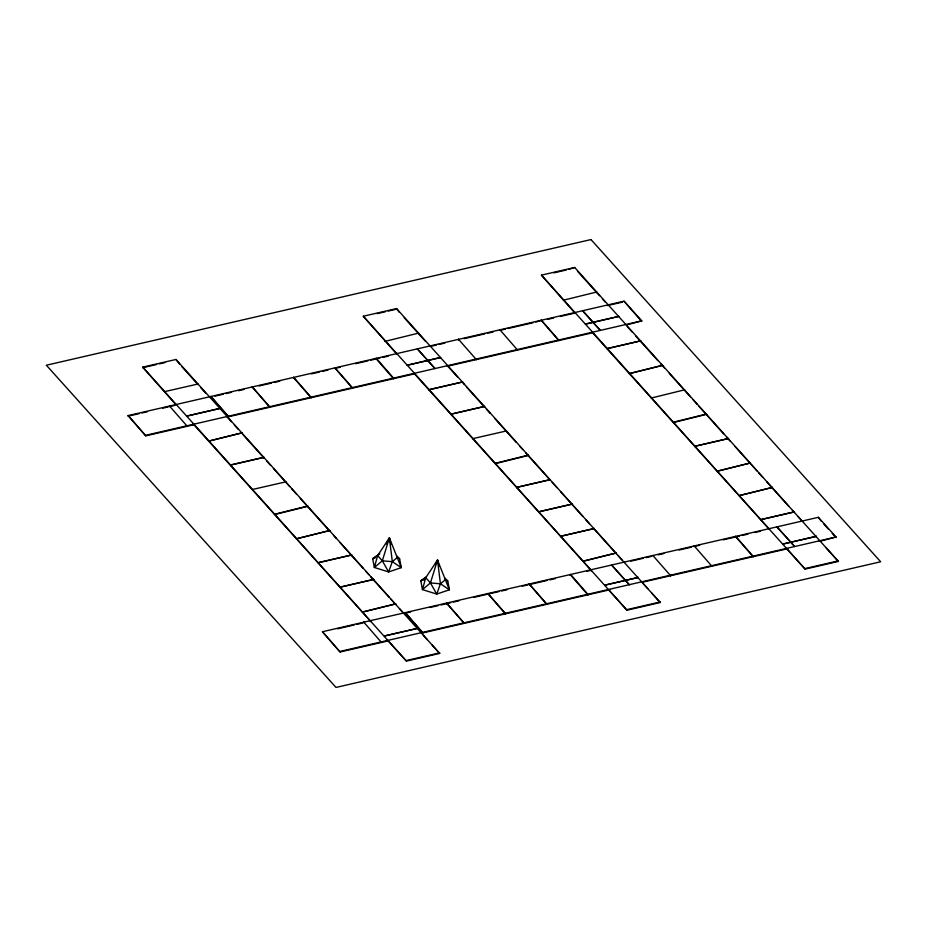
<?xml version="1.0" encoding="UTF-8"?>
<svg xmlns="http://www.w3.org/2000/svg" width="927" height="927" viewBox="0 0 927 927"><rect width="100%" height="100%" fill="white"/><g stroke="black" fill="none" stroke-linecap="round" stroke-linejoin="round"><path stroke-width="1.39" d="M194.067 424.717L145.782 435.852L128.146 415.586L624.045 301.171L641.739 320.846L626.478 324.948M175.215 403.94L142.723 367.138L175.979 359.467L439.665 653.431L406.408 661.102L387.219 639.769M145.782 435.852L128.146 415.586M164.728 392.272L164.728 391.611L198.042 383.998L197.984 384.589L181.68 366.455M169.618 406.026L169.467 406.64L174.994 405.366M175.979 359.467L179.768 364.323M187.15 426.316L187.208 425.725M187.254 426.293L169.525 406.049M210.788 397.104L210.846 396.513L228.482 416.779L414.23 373.917M210.939 397.069L210.997 396.478L228.621 416.744M208.621 441.101L241.935 432.828L241.935 433.488M208.679 441.159L241.993 432.897M230.684 465.632L230.661 464.96L263.917 457.278L263.859 457.868M252.167 387.556L252.318 386.941L269.954 407.208M252.654 490.082L252.665 489.433L285.968 481.82L285.922 482.411M269.85 407.231L252.214 386.965M274.415 514.276L307.729 506.015L307.671 506.605M274.659 514.555L307.973 506.293L307.915 506.884L300.244 498.344M293.43 378.031L293.488 377.44L311.124 397.706M293.627 377.984L293.685 377.393L311.321 397.66M296.42 538.761L329.734 530.487L329.722 531.136L308.633 507.672M296.466 538.819L329.78 530.545M334.902 368.459L334.96 367.868L352.596 388.135L334.856 367.892L334.809 368.482L340.336 367.208M318.471 563.292L318.425 562.585L351.681 554.902L351.623 555.493M819.398 541.403L836.038 536.988L818.356 517.312L322.457 631.727L340.082 651.994L388.367 640.858M608.761 589.943L626.976 610.209L660.233 602.538L396.559 308.575L363.303 316.246L396.756 354.114M340.418 587.706L340.429 587.058L373.685 579.375L373.685 580.035M340.082 651.994L322.457 631.727M351.727 555.609L351.785 555.018L318.529 562.701M375.806 359.027L375.864 358.436L393.5 378.703M376.281 358.923L376.327 358.332L393.963 378.598M385.25 341.31L418.61 333.106L418.564 333.697M385.296 341.368L385.354 340.777M363.766 622.77L363.929 622.156M396.559 308.575L399.386 312.364M381.518 641.855L381.46 642.446L363.824 622.179M395.678 604.508L395.667 603.825L362.341 612.098L395.736 603.917M405.238 613.211L405.296 612.608L422.932 632.886M429.247 390.267L429.259 389.618L462.515 381.936L464.381 384.67M406.408 661.102L142.723 367.138M451.252 414.74L451.229 414.056L484.497 406.385L484.52 407.069M458.506 339.942L458.564 339.352L476.339 359.583M458.645 339.908L458.703 339.317M462.515 382.596L462.573 381.994L429.305 389.676M446.466 603.697L446.617 603.083L464.253 623.35L446.524 603.106M476.188 359.618L476.246 359.027M473.233 439.189L473.233 438.541L506.548 430.916L506.49 431.518M494.983 463.384L528.297 455.122L528.251 455.713M495.238 463.662L528.552 455.4L528.494 455.991M517.567 350.082L499.931 329.803L499.873 330.394L505.4 329.12M517.046 487.915L517.046 487.266L550.302 479.595L550.244 480.186M505.424 613.848L487.799 593.581M505.621 613.801L487.996 593.535M786.896 548.842L805.111 569.108L838.367 561.438L574.694 267.474L541.438 275.145L574.891 313.013M541.148 320.881L541.206 320.29L558.842 340.557M529.213 584.601L529.259 584.01L546.895 604.277M539.05 512.399L538.993 511.681L572.26 504.01L572.307 504.717M559.039 340.51L541.403 320.244L535.818 322.109M563.431 299.618L563.384 300.209L596.745 292.005L596.687 292.596M574.694 267.474L569.097 269.34M546.803 604.3L529.166 584.033L529.108 584.624L547.081 580.476M560.997 536.814L560.997 536.165L594.253 528.483L594.253 529.143M570.117 575.169L570.175 574.566L587.799 594.844M570.58 575.053L570.638 574.462L588.263 594.728M582.921 561.206L616.235 552.932L616.177 553.523M583.002 561.287L616.316 553.025L616.258 553.616M607.382 349.166L607.394 348.517L640.65 340.835L640.65 341.495M624.045 301.171L641.681 321.437M629.306 373.558L662.631 365.284L662.643 365.968M629.387 373.639L662.701 365.377M626.976 610.209L363.303 316.246M651.368 397.44L651.31 398.031L684.682 389.815L684.624 390.418M673.118 422.283L706.432 414.021L706.386 414.612M673.373 422.561L706.687 414.299L706.629 414.89M670.499 575.76L670.557 575.169M670.638 575.725L652.863 555.493M695.18 446.814L695.18 446.165L728.437 438.494L728.437 439.143M694.335 545.922L694.184 546.536L699.711 545.261M717.069 471.183L750.383 462.909M717.174 471.298L750.499 463.025L750.441 463.616M711.866 566.212L694.242 545.945M735.447 537.011L735.505 536.42L753.141 556.687M735.656 536.965L735.702 536.374L753.338 556.64M761.137 520.186L761.113 519.502L794.369 511.831L794.312 512.422L792.469 510.383M772.388 488.042L772.388 487.382L739.074 495.655L772.446 487.44M794.393 512.515L794.451 511.924L761.183 519.595M805.111 569.108L541.438 275.145M818.356 517.312L821.09 521.009M390.997 544.323L389.386 537.88L382.33 560.812L374.346 567.475L372.7 558.703L377.637 555.574L382.33 560.812L392.33 561.658L401.287 567.648L389.386 537.88L377.637 555.574L374.346 567.475L388.633 571.947L401.287 567.648L399.641 558.888L396.768 555.957M439.108 566.455L437.498 560.024L425.736 577.718L422.457 589.607L430.441 582.944L437.498 560.024L449.398 589.792L436.744 594.08L422.457 589.607L420.812 580.847L426.501 576.675M386.455 543.94L389.386 537.88L392.33 561.658L388.633 571.947L382.33 560.812M435.736 563.651L437.498 560.024L440.441 583.79L436.744 594.08L430.441 582.944L425.736 577.718L420.812 580.847L424.612 579.549M377.637 555.574L379.757 553.825M392.33 561.658L397.637 557.278L399.641 558.888M440.441 583.79L445.748 579.41L447.753 581.02L449.398 589.792L440.441 583.79L430.441 582.944M379.525 553.697L372.7 558.703L375.238 557.845M142.665 367.729L156.524 364.531M159.305 363.894L164.844 362.619M377.104 313.639L385.412 311.727M388.193 311.09L395.122 309.491M553.848 272.862L566.327 269.989M128.1 416.177L139.154 413.627M141.912 412.99L147.451 411.715M162.654 408.204L168.181 406.93M214.937 396.142L223.233 394.23M225.991 393.593L231.53 392.318M238.436 390.719L243.963 389.444M259.073 385.956L271.518 383.094M274.276 382.457L279.803 381.171M311.402 373.882L319.699 371.97M322.457 371.333L327.996 370.058M355.539 363.708L367.984 360.835M370.742 360.197L379.954 358.065M382.724 357.428L388.251 356.153M431.009 346.292L436.536 345.018M439.294 344.38L444.833 343.106M464.033 338.668L484.775 333.882M487.532 333.245L493.06 331.97M508.17 328.482L533.048 322.747M548.066 319.282L553.593 318.007M560.499 316.408L574.323 313.222M607.405 305.586L622.608 302.086M186.675 416.038L219.942 408.355M407.254 365.134L440.51 357.463M585.389 324.033L618.645 316.362M186.779 416.153L220.047 408.471M407.359 365.261L440.615 357.579M585.493 324.16L618.749 316.478M145.84 435.261L641.739 320.846M447.312 366.281L593.396 332.584M607.44 348.575L640.696 340.893M230.73 465.041L263.998 457.37L263.94 457.961L242.839 434.496M451.31 414.149L484.566 406.478M517.104 487.324L550.36 479.653L550.302 480.244L525.621 452.793M695.227 446.223L728.495 438.552M539.097 511.808L572.365 504.126M340.476 587.115L373.732 579.445M561.055 536.223L594.311 528.541M337.602 628.807L354.195 624.983M356.953 624.346L362.48 623.071M410.626 611.959L405.099 613.234L405.145 612.643L422.782 632.921L609.92 589.734M429.977 607.498L438.274 605.586M441.032 604.949L450.615 602.735M453.373 602.098L458.911 600.823M474.114 597.312L486.559 594.439M489.12 593.848L498.796 591.623M501.565 590.986L507.092 589.699M522.295 586.2L527.822 584.925M549.85 579.838L555.377 578.564M586.698 571.333L590.847 570.383M630.835 561.148L643.28 558.286M646.038 557.648L651.577 556.374M658.344 554.809L663.871 553.535M679.074 550.024L691.519 547.15M723.211 539.838L739.595 536.061M742.365 535.424L747.892 534.149M754.81 532.55L760.337 531.275M604.983 585.088L638.239 577.405M816.374 536.304L783.118 543.987L816.42 536.362M605.03 585.146L638.286 577.463M340.139 651.403L836.038 536.988M641.611 582.423L787.695 548.714M406.455 660.511L439.722 652.84M627.034 609.618L660.291 601.947M805.169 568.518L838.425 560.847M444.879 578.089L447.753 581.02M823.883 524.114L828.529 529.294M832.261 533.431L835.98 537.579M577.509 271.263L599.514 295.736M602.388 298.934L605.273 302.144M627.22 326.559L632.017 331.889M635.852 336.153L657.857 360.626M660.731 363.836L664.485 368.007M669.282 373.349L683.663 389.34M684.578 390.36L690.325 396.756M693.199 399.954L697.034 404.218M698.958 406.35L723.639 433.813M726.513 437.011L730.302 441.217M735.099 446.559L749.479 462.55M751.287 464.566L757.046 470.974M758.958 473.106L762.794 477.37M766.629 481.634L788.634 506.107M798.147 516.687L801.982 520.962M825.911 547.567L838.367 561.438M582.677 310.719L600.36 330.394M776.977 526.849L794.671 546.536L776.884 526.872M582.573 310.742L600.267 330.418M592.04 332.098L768.726 528.633M404.172 317.694L425.215 341.113M447.173 365.528L457.718 377.254M466.293 386.802L483.558 406.003M486.351 409.108L490.186 413.384M494.983 418.714L516.026 442.121M519.862 446.385L522.747 449.583M552.168 482.318L556.965 487.66M560.8 491.924L582.747 516.339M585.621 519.537L589.456 523.801M594.207 529.074L615.296 552.55M618.1 555.655L621.936 559.931M642.979 583.338L647.776 588.668M651.611 592.932L660.233 602.538M435.018 368.54L417.335 348.865L434.925 368.564M611.635 565.006L629.329 584.682M611.542 565.03L629.224 584.705M413.905 373.199L591.553 570.8M200.811 387.729L205.609 393.071M226.594 416.42L231.391 421.75M234.264 424.948L238.1 429.213M266.744 461.078L270.58 465.342M273.453 468.541L289.699 486.617M291.623 488.749L296.408 494.079M333.511 535.342L336.385 538.552M340.221 542.816L363.129 568.297M366.003 571.495L368.888 574.694M370.8 576.826L388.969 597.034M390.893 599.178L394.728 603.442M399.444 608.691L403.28 612.956M423.361 635.296L427.196 639.56M431.994 644.891L439.665 653.431M193.337 424.091L370.974 621.693M590.997 239.56L46.35 365.226L336.003 687.44L880.65 561.774L590.997 239.56M417.66 628.297L384.404 635.98L417.718 628.367"/></g></svg>
